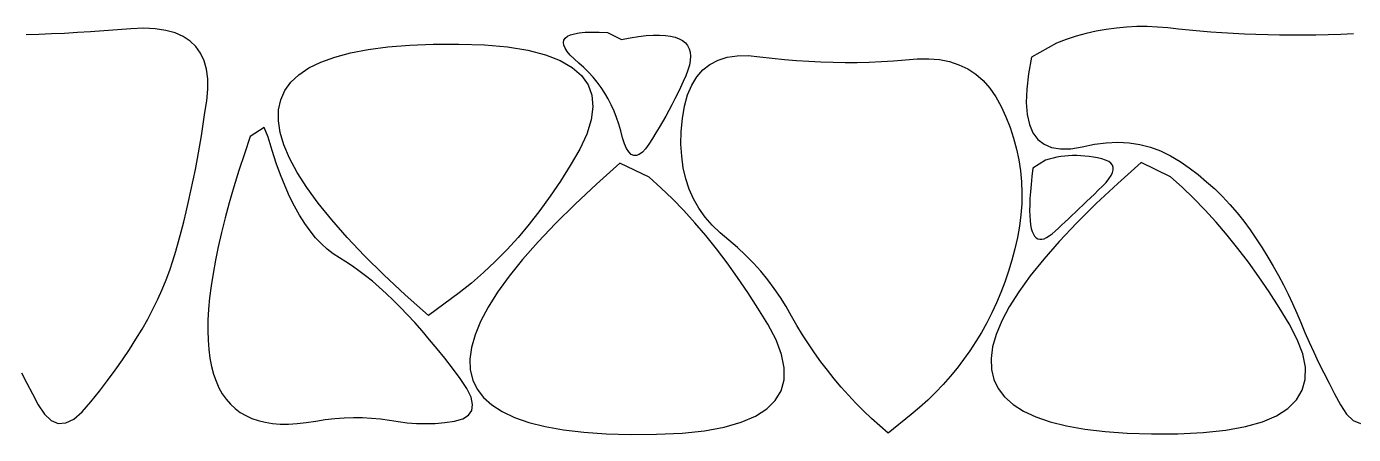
# Model space of a CAD drawing. Header units: metres. Extents: x -220 to 294, y -29 to 18.
# Drawn here: x 9.4497 to 9.9337, y -8.45 to -8.3014 of the extents above; entities that cross this region are included whole.
import ezdxf

# ---------------------------------------------------------------- set-up
doc = ezdxf.new("R2010")
doc.units = ezdxf.units.M
doc.header["$MEASUREMENT"] = 0
doc.layers.add('Tarama', color=7, linetype='Continuous')

msp = doc.modelspace()

# ---------------------------------------------------------------- linework, layer by layer
at = {"layer": 'Tarama', "color": 36, "linetype": 'Continuous', "lineweight": -3}
for points in [[(9.45413, -8.3043), (9.44954, -8.30444)], [(9.45878, -8.30412), (9.45413, -8.3043)], [(9.46347, -8.30391), (9.45878, -8.30412)], [(9.46823, -8.30364), (9.46347, -8.30391)], [(9.47304, -8.30334), (9.46823, -8.30364)], [(9.4779, -8.303), (9.47304, -8.30334)], [(9.48282, -8.30261), (9.4779, -8.303)], [(9.48777, -8.3022), (9.48282, -8.30261)], [(9.49242, -8.30204), (9.48777, -8.3022)], [(9.49665, -8.30225), (9.49242, -8.30204)], [(9.50046, -8.30283), (9.49665, -8.30225)], [(9.50385, -8.30376), (9.50046, -8.30283)], [(9.50681, -8.30505), (9.50385, -8.30376)], [(9.50936, -8.30671), (9.50681, -8.30505)], [(9.64569, -8.30637), (9.64618, -8.30562)], [(9.64618, -8.30562), (9.64698, -8.30498)], [(9.64698, -8.30498), (9.64811, -8.30445)], [(9.64811, -8.30445), (9.64956, -8.30403)], [(9.64956, -8.30403), (9.65132, -8.30372)], [(9.65132, -8.30372), (9.65341, -8.30353)], [(9.65341, -8.30353), (9.65581, -8.30344)], [(9.65581, -8.30344), (9.65853, -8.30347)], [(9.65853, -8.30347), (9.66157, -8.30361)], [(9.66157, -8.30361), (9.6667, -8.30614)], [(9.6667, -8.30614), (9.66992, -8.30552)], [(9.66992, -8.30552), (9.67292, -8.30506)], [(9.67292, -8.30506), (9.6757, -8.30474)], [(9.6757, -8.30474), (9.67827, -8.30456)], [(9.67827, -8.30456), (9.68061, -8.30453)], [(9.68061, -8.30453), (9.68273, -8.30465)], [(9.68273, -8.30465), (9.68462, -8.30491)], [(9.68462, -8.30491), (9.6863, -8.30531)], [(9.6863, -8.30531), (9.68776, -8.30586)], [(9.68776, -8.30586), (9.68899, -8.30656)], [(9.83256, -8.30497), (9.82894, -8.30614)], [(9.8362, -8.30397), (9.83256, -8.30497)], [(9.83986, -8.30314), (9.8362, -8.30397)], [(9.84354, -8.30247), (9.83986, -8.30314)], [(9.84724, -8.30196), (9.84354, -8.30247)], [(9.85096, -8.30162), (9.84724, -8.30196)], [(9.8547, -8.30145), (9.85096, -8.30162)], [(9.85846, -8.30144), (9.8547, -8.30145)], [(9.86224, -8.30159), (9.85846, -8.30144)], [(9.86604, -8.30191), (9.86224, -8.30159)], [(9.86987, -8.30235), (9.86604, -8.30191)], [(9.87374, -8.30276), (9.86987, -8.30235)], [(9.87768, -8.30313), (9.87374, -8.30276)], [(9.88166, -8.30346), (9.87768, -8.30313)], [(9.8857, -8.30375), (9.88166, -8.30346)], [(9.8898, -8.304), (9.8857, -8.30375)], [(9.89395, -8.3042), (9.8898, -8.304)], [(9.89816, -8.30436), (9.89395, -8.3042)], [(9.90242, -8.30448), (9.89816, -8.30436)], [(9.90673, -8.30455), (9.90242, -8.30448)], [(9.9111, -8.30459), (9.90673, -8.30455)], [(9.91553, -8.30458), (9.9111, -8.30459)], [(9.92001, -8.30453), (9.91553, -8.30458)], [(9.92454, -8.30444), (9.92001, -8.30453)], [(9.92913, -8.3043), (9.92454, -8.30444)], [(9.93378, -8.30412), (9.92913, -8.3043)], [(9.51148, -8.30873), (9.50936, -8.30671)], [(9.51319, -8.31111), (9.51148, -8.30873)], [(9.56785, -8.31099), (9.57434, -8.30975)], [(9.57434, -8.30975), (9.58153, -8.30881)], [(9.58153, -8.30881), (9.58944, -8.30817)], [(9.58944, -8.30817), (9.59806, -8.30783)], [(9.59806, -8.30783), (9.60739, -8.3078)], [(9.60739, -8.3078), (9.61677, -8.30812)], [(9.61677, -8.30812), (9.62516, -8.30887)], [(9.62516, -8.30887), (9.63255, -8.31007)], [(9.63255, -8.31007), (9.63894, -8.3117)], [(9.64551, -8.30723), (9.64569, -8.30637)], [(9.64566, -8.30821), (9.64551, -8.30723)], [(9.64613, -8.30929), (9.64566, -8.30821)], [(9.64692, -8.31049), (9.64613, -8.30929)], [(9.64802, -8.3118), (9.64692, -8.31049)], [(9.68899, -8.30656), (9.69001, -8.3074)], [(9.69001, -8.3074), (9.6908, -8.30838)], [(9.6908, -8.30838), (9.69138, -8.30951)], [(9.69138, -8.30951), (9.69173, -8.31079)], [(9.69173, -8.31079), (9.69186, -8.31221)], [(9.82533, -8.30746), (9.81627, -8.31253)], [(9.82894, -8.30614), (9.82533, -8.30746)], [(9.51447, -8.31386), (9.51319, -8.31111)], [(9.51533, -8.31696), (9.51447, -8.31386)], [(9.55268, -8.31652), (9.55702, -8.31438)], [(9.55702, -8.31438), (9.56208, -8.31253)], [(9.56208, -8.31253), (9.56785, -8.31099)], [(9.63894, -8.3117), (9.64433, -8.31378)], [(9.64433, -8.31378), (9.64873, -8.31629)], [(9.64945, -8.31322), (9.64802, -8.3118)], [(9.65119, -8.31475), (9.64945, -8.31322)], [(9.65301, -8.31637), (9.65119, -8.31475)], [(9.69146, -8.31548), (9.69093, -8.31734)], [(9.69177, -8.31377), (9.69146, -8.31548)], [(9.69186, -8.31221), (9.69177, -8.31377)], [(9.69641, -8.31724), (9.69898, -8.3152)], [(9.69898, -8.3152), (9.70191, -8.31365)], [(9.70191, -8.31365), (9.7052, -8.31261)], [(9.7052, -8.31261), (9.70885, -8.31206)], [(9.70885, -8.31206), (9.71286, -8.31202)], [(9.71286, -8.31202), (9.71722, -8.31245)], [(9.71722, -8.31245), (9.72168, -8.31298)], [(9.72168, -8.31298), (9.72613, -8.31343)], [(9.72613, -8.31343), (9.73057, -8.31379)], [(9.73057, -8.31379), (9.73501, -8.31409)], [(9.73501, -8.31409), (9.73944, -8.3143)], [(9.73944, -8.3143), (9.74387, -8.31444)], [(9.74387, -8.31444), (9.74828, -8.31449)], [(9.74828, -8.31449), (9.75269, -8.31447)], [(9.75269, -8.31447), (9.7571, -8.31438)], [(9.7571, -8.31438), (9.76149, -8.3142)], [(9.76149, -8.3142), (9.76588, -8.31395)], [(9.76588, -8.31395), (9.77026, -8.31361)], [(9.77026, -8.31361), (9.77462, -8.31323)], [(9.77462, -8.31323), (9.77879, -8.31315)], [(9.77879, -8.31315), (9.78271, -8.31347)], [(9.78271, -8.31347), (9.78639, -8.31419)], [(9.78639, -8.31419), (9.78981, -8.31532)], [(9.78981, -8.31532), (9.793, -8.31685)], [(9.81627, -8.31253), (9.81515, -8.31869)], [(9.51577, -8.32043), (9.51533, -8.31696)], [(9.51579, -8.32426), (9.51577, -8.32043)], [(9.54613, -8.32172), (9.54905, -8.31897)], [(9.54905, -8.31897), (9.55268, -8.31652)], [(9.64873, -8.31629), (9.65212, -8.31924)], [(9.65212, -8.31924), (9.65451, -8.32263)], [(9.65473, -8.31808), (9.65301, -8.31637)], [(9.65635, -8.31986), (9.65473, -8.31808)], [(9.65787, -8.32172), (9.65635, -8.31986)], [(9.69017, -8.31934), (9.68923, -8.32146)], [(9.69093, -8.31734), (9.69017, -8.31934)], [(9.69234, -8.32281), (9.69419, -8.31978)], [(9.69419, -8.31978), (9.69641, -8.31724)], [(9.793, -8.31685), (9.79594, -8.31878)], [(9.79594, -8.31878), (9.79863, -8.32111)], [(9.81515, -8.31869), (9.81451, -8.32423)], [(9.51539, -8.32845), (9.51579, -8.32426)], [(9.54242, -8.32812), (9.54392, -8.32477)], [(9.54392, -8.32477), (9.54613, -8.32172)], [(9.65451, -8.32263), (9.6559, -8.32646)], [(9.65929, -8.32366), (9.65787, -8.32172)], [(9.66061, -8.32568), (9.65929, -8.32366)], [(9.68824, -8.32358), (9.68722, -8.3257)], [(9.68923, -8.32146), (9.68824, -8.32358)], [(9.69084, -8.32635), (9.69234, -8.32281)], [(9.79863, -8.32111), (9.80108, -8.32385)], [(9.80108, -8.32385), (9.80328, -8.32699)], [(9.81451, -8.32423), (9.81435, -8.32914)], [(9.51477, -8.33277), (9.51539, -8.32845)], [(9.54164, -8.33178), (9.54242, -8.32812)], [(9.6559, -8.32646), (9.65629, -8.33072)], [(9.66184, -8.32778), (9.66061, -8.32568)], [(9.66296, -8.32996), (9.66184, -8.32778)], [(9.66398, -8.33221), (9.66296, -8.32996)], [(9.68509, -8.3299), (9.68398, -8.33198)], [(9.68617, -8.3278), (9.68509, -8.3299)], [(9.68722, -8.3257), (9.68617, -8.3278)], [(9.68971, -8.33038), (9.69084, -8.32635)], [(9.80328, -8.32699), (9.80523, -8.33054)], [(9.81435, -8.32914), (9.81468, -8.33343)], [(9.51413, -8.33703), (9.51477, -8.33277)], [(9.54157, -8.33573), (9.54164, -8.33178)], [(9.65629, -8.33072), (9.65568, -8.33543)], [(9.66491, -8.33455), (9.66398, -8.33221)], [(9.66573, -8.33696), (9.66491, -8.33455)], [(9.68285, -8.33405), (9.68168, -8.33611)], [(9.68398, -8.33198), (9.68285, -8.33405)], [(9.68851, -8.33969), (9.68893, -8.33491)], [(9.68893, -8.33491), (9.68971, -8.33038)], [(9.80523, -8.33054), (9.80695, -8.33437)], [(9.80695, -8.33437), (9.80845, -8.33824)], [(9.81468, -8.33343), (9.8155, -8.33709)], [(9.51346, -8.34123), (9.51413, -8.33703)], [(9.53632, -8.33821), (9.53129, -8.34146)], [(9.53778, -8.34173), (9.53632, -8.33821)], [(9.54221, -8.33999), (9.54157, -8.33573)], [(9.65568, -8.33543), (9.65407, -8.34057)], [(9.66645, -8.33946), (9.66573, -8.33696)], [(9.6671, -8.34197), (9.66645, -8.33946)], [(9.68049, -8.33816), (9.67927, -8.3402)], [(9.68168, -8.33611), (9.68049, -8.33816)], [(9.68841, -8.34428), (9.68851, -8.33969)], [(9.80845, -8.33824), (9.80972, -8.34213)], [(9.8155, -8.33709), (9.8168, -8.34012)], [(9.51276, -8.34537), (9.51346, -8.34123)], [(9.53129, -8.34146), (9.52913, -8.34779)], [(9.53923, -8.34657), (9.53778, -8.34173)], [(9.54356, -8.34455), (9.54221, -8.33999)], [(9.54563, -8.34941), (9.54356, -8.34455)], [(9.65407, -8.34057), (9.65146, -8.34615)], [(9.66778, -8.34411), (9.6671, -8.34197)], [(9.66853, -8.34583), (9.66778, -8.34411)], [(9.67673, -8.34424), (9.67549, -8.34592)], [(9.67801, -8.34223), (9.67673, -8.34424)], [(9.67927, -8.3402), (9.67801, -8.34223)], [(9.68866, -8.34867), (9.68841, -8.34428)], [(9.80972, -8.34213), (9.81077, -8.34604)], [(9.8168, -8.34012), (9.81859, -8.34253)], [(9.81859, -8.34253), (9.82086, -8.34431)], [(9.82086, -8.34431), (9.82362, -8.34547)], [(9.8348, -8.3452), (9.83924, -8.34428)], [(9.83924, -8.34428), (9.84356, -8.34374)], [(9.84356, -8.34374), (9.84776, -8.34359)], [(9.84776, -8.34359), (9.85184, -8.3438)], [(9.85184, -8.3438), (9.8558, -8.3444)], [(9.8558, -8.3444), (9.85964, -8.34538)], [(9.51127, -8.35345), (9.51203, -8.34944)], [(9.51203, -8.34944), (9.51276, -8.34537)], [(9.52913, -8.34779), (9.52714, -8.35392)], [(9.54074, -8.35115), (9.53923, -8.34657)], [(9.54841, -8.35457), (9.54563, -8.34941)], [(9.65146, -8.34615), (9.64802, -8.35205)], [(9.66934, -8.34712), (9.66853, -8.34583)], [(9.67021, -8.34798), (9.66934, -8.34712)], [(9.67115, -8.34842), (9.67021, -8.34798)], [(9.67214, -8.34844), (9.67115, -8.34842)], [(9.6732, -8.34802), (9.67214, -8.34844)], [(9.67432, -8.34719), (9.6732, -8.34802)], [(9.67549, -8.34592), (9.67432, -8.34719)], [(9.68924, -8.35286), (9.68866, -8.34867)], [(9.81077, -8.34604), (9.8116, -8.34999)], [(9.82413, -8.34936), (9.82275, -8.34972)], [(9.82362, -8.34547), (9.82686, -8.34601)], [(9.82553, -8.34906), (9.82413, -8.34936)], [(9.82695, -8.34882), (9.82553, -8.34906)], [(9.82686, -8.34601), (9.83058, -8.34591)], [(9.82838, -8.34864), (9.82695, -8.34882)], [(9.82982, -8.34852), (9.82838, -8.34864)], [(9.83128, -8.34845), (9.82982, -8.34852)], [(9.83058, -8.34591), (9.8348, -8.3452)], [(9.83276, -8.34844), (9.83128, -8.34845)], [(9.83425, -8.34849), (9.83276, -8.34844)], [(9.83576, -8.3486), (9.83425, -8.34849)], [(9.83729, -8.34877), (9.83576, -8.3486)], [(9.83883, -8.34899), (9.83729, -8.34877)], [(9.84039, -8.34927), (9.83883, -8.34899)], [(9.84195, -8.34962), (9.84039, -8.34927)], [(9.85964, -8.34538), (9.86336, -8.34674)], [(9.86336, -8.34674), (9.86696, -8.34847)], [(9.86696, -8.34847), (9.87044, -8.35058)], [(9.51048, -8.3574), (9.51127, -8.35345)], [(9.52714, -8.35392), (9.52531, -8.35986)], [(9.54232, -8.35547), (9.54074, -8.35115)], [(9.64802, -8.35205), (9.6444, -8.35776)], [(9.66615, -8.35114), (9.6576, -8.35879)], [(9.6768, -8.3563), (9.66615, -8.35114)], [(9.69015, -8.35685), (9.68924, -8.35286)], [(9.8116, -8.34999), (9.81221, -8.35395)], [(9.81221, -8.35395), (9.81259, -8.35794)], [(9.81679, -8.35305), (9.81641, -8.3561)], [(9.82139, -8.35013), (9.81679, -8.35305)], [(9.82275, -8.34972), (9.82139, -8.35013)], [(9.84332, -8.35004), (9.84195, -8.34962)], [(9.84442, -8.35057), (9.84332, -8.35004)], [(9.84525, -8.35119), (9.84442, -8.35057)], [(9.84581, -8.3519), (9.84525, -8.35119)], [(9.84609, -8.35271), (9.84581, -8.3519)], [(9.84585, -8.35462), (9.84611, -8.35362)], [(9.84611, -8.35362), (9.84609, -8.35271)], [(9.85627, -8.35095), (9.84772, -8.3586)], [(9.86692, -8.35611), (9.85627, -8.35095)], [(9.87044, -8.35058), (9.87379, -8.35292)], [(9.87379, -8.35292), (9.87702, -8.35537)], [(9.50966, -8.36128), (9.51048, -8.3574)], [(9.54396, -8.35953), (9.54232, -8.35547)], [(9.5519, -8.36003), (9.54841, -8.35457)], [(9.6444, -8.35776), (9.64069, -8.36324)], [(9.6576, -8.35879), (9.64977, -8.36612)], [(9.68107, -8.36014), (9.6768, -8.3563)], [(9.6914, -8.36064), (9.69015, -8.35685)], [(9.81259, -8.35794), (9.81275, -8.36195)], [(9.8161, -8.35896), (9.81586, -8.36162)], [(9.81641, -8.3561), (9.8161, -8.35896)], [(9.84772, -8.3586), (9.83989, -8.36593)], [(9.84212, -8.3596), (9.84346, -8.35821)], [(9.84346, -8.35821), (9.84453, -8.35692)], [(9.84453, -8.35692), (9.84533, -8.35572)], [(9.84533, -8.35572), (9.84585, -8.35462)], [(9.87118, -8.35995), (9.86692, -8.35611)], [(9.87702, -8.35537), (9.88012, -8.35793)], [(9.88012, -8.35793), (9.88309, -8.3606)], [(9.50881, -8.3651), (9.50966, -8.36128)], [(9.52531, -8.35986), (9.52364, -8.3656)], [(9.54566, -8.36332), (9.54396, -8.35953)], [(9.54743, -8.36686), (9.54566, -8.36332)], [(9.5561, -8.3658), (9.5519, -8.36003)], [(9.64069, -8.36324), (9.63688, -8.36847)], [(9.68527, -8.36419), (9.68107, -8.36014)], [(9.69299, -8.36424), (9.6914, -8.36064)], [(9.81275, -8.36195), (9.8127, -8.36599)], [(9.8157, -8.3641), (9.8156, -8.36639)], [(9.81586, -8.36162), (9.8157, -8.3641)], [(9.83636, -8.36514), (9.83776, -8.3638)], [(9.83776, -8.3638), (9.83919, -8.36243)], [(9.83919, -8.36243), (9.84064, -8.36103)], [(9.84064, -8.36103), (9.84212, -8.3596)], [(9.87538, -8.364), (9.87118, -8.35995)], [(9.87952, -8.36825), (9.87538, -8.364)], [(9.88309, -8.3606), (9.88594, -8.36337)], [(9.88594, -8.36337), (9.88866, -8.36625)], [(9.50702, -8.37256), (9.50793, -8.36886)], [(9.50793, -8.36886), (9.50881, -8.3651)], [(9.52364, -8.3656), (9.52213, -8.37114)], [(9.54926, -8.37013), (9.54743, -8.36686)], [(9.56102, -8.37186), (9.5561, -8.3658)], [(9.63688, -8.36847), (9.63297, -8.37347)], [(9.64977, -8.36612), (9.64267, -8.37315)], [(9.6894, -8.36844), (9.68527, -8.36419)], [(9.69347, -8.3729), (9.6894, -8.36844)], [(9.69491, -8.36763), (9.69299, -8.36424)], [(9.69717, -8.37082), (9.69491, -8.36763)], [(9.8127, -8.36599), (9.81242, -8.37006)], [(9.8156, -8.36639), (9.81558, -8.36848)], [(9.81558, -8.36848), (9.81563, -8.37038)], [(9.83231, -8.36901), (9.83363, -8.36775)], [(9.83989, -8.36593), (9.83279, -8.37296)], [(9.83363, -8.36775), (9.83498, -8.36646)], [(9.83498, -8.36646), (9.83636, -8.36514)], [(9.88359, -8.37271), (9.87952, -8.36825)], [(9.88866, -8.36625), (9.89125, -8.36923)], [(9.50608, -8.37619), (9.50702, -8.37256)], [(9.52213, -8.37114), (9.52078, -8.37648)], [(9.55116, -8.37314), (9.54926, -8.37013)], [(9.55312, -8.37588), (9.55116, -8.37314)], [(9.56664, -8.37823), (9.56102, -8.37186)], [(9.63297, -8.37347), (9.62897, -8.37822)], [(9.64267, -8.37315), (9.63629, -8.37987)], [(9.69747, -8.37756), (9.69347, -8.3729)], [(9.69976, -8.37381), (9.69717, -8.37082)], [(9.81242, -8.37006), (9.81191, -8.37415)], [(9.81563, -8.37038), (9.81575, -8.3721)], [(9.81575, -8.3721), (9.81594, -8.37362)], [(9.81594, -8.37362), (9.8162, -8.37495)], [(9.82607, -8.37489), (9.82727, -8.37377)], [(9.83279, -8.37296), (9.82641, -8.37968)], [(9.82727, -8.37377), (9.82849, -8.37262)], [(9.82849, -8.37262), (9.82974, -8.37144)], [(9.82974, -8.37144), (9.83101, -8.37024)], [(9.83101, -8.37024), (9.83231, -8.36901)], [(9.88759, -8.37737), (9.88359, -8.37271)], [(9.89125, -8.36923), (9.89371, -8.37232)], [(9.89371, -8.37232), (9.89605, -8.37552)], [(9.50511, -8.37976), (9.50608, -8.37619)], [(9.52078, -8.37648), (9.51959, -8.38163)], [(9.55514, -8.37837), (9.55312, -8.37588)], [(9.55723, -8.38059), (9.55514, -8.37837)], [(9.57298, -8.3849), (9.56664, -8.37823)], [(9.62897, -8.37822), (9.62486, -8.38274)], [(9.70141, -8.38243), (9.69747, -8.37756)], [(9.70269, -8.37661), (9.69976, -8.37381)], [(9.70589, -8.37924), (9.70269, -8.37661)], [(9.81119, -8.37826), (9.81024, -8.3824)], [(9.81191, -8.37415), (9.81119, -8.37826)], [(9.8162, -8.37495), (9.81653, -8.37608)], [(9.81653, -8.37608), (9.81694, -8.37703)], [(9.81694, -8.37703), (9.81741, -8.37779)], [(9.81741, -8.37779), (9.81796, -8.37835)], [(9.81796, -8.37835), (9.81858, -8.37873)], [(9.82086, -8.3787), (9.82176, -8.37831)], [(9.82176, -8.37831), (9.82274, -8.37772)], [(9.82274, -8.37772), (9.82378, -8.37695)], [(9.82378, -8.37695), (9.8249, -8.37599)], [(9.8249, -8.37599), (9.82607, -8.37489)], [(9.89153, -8.38224), (9.88759, -8.37737)], [(9.89605, -8.37552), (9.89828, -8.3788)], [(9.50307, -8.38672), (9.50411, -8.38327)], [(9.50411, -8.38327), (9.50511, -8.37976)], [(9.51959, -8.38163), (9.51857, -8.38658)], [(9.55938, -8.38255), (9.55723, -8.38059)], [(9.56159, -8.38425), (9.55938, -8.38255)], [(9.62486, -8.38274), (9.62066, -8.38701)], [(9.63629, -8.37987), (9.63064, -8.38629)], [(9.70528, -8.3875), (9.70141, -8.38243)], [(9.70902, -8.38193), (9.70589, -8.37924)], [(9.71199, -8.38471), (9.70902, -8.38193)], [(9.81024, -8.3824), (9.80912, -8.38651)], [(9.81858, -8.37873), (9.81927, -8.37891)], [(9.81927, -8.37891), (9.82003, -8.3789)], [(9.82003, -8.3789), (9.82086, -8.3787)], [(9.82641, -8.37968), (9.82076, -8.3861)], [(9.8954, -8.38731), (9.89153, -8.38224)], [(9.89828, -8.3788), (9.90042, -8.38209)], [(9.90042, -8.38209), (9.90248, -8.38541)], [(9.50192, -8.39018), (9.50307, -8.38672)], [(9.51857, -8.38658), (9.5177, -8.39133)], [(9.56387, -8.38568), (9.56159, -8.38425)], [(9.56619, -8.3871), (9.56387, -8.38568)], [(9.56855, -8.38865), (9.56619, -8.3871)], [(9.58004, -8.39187), (9.57298, -8.3849)], [(9.62066, -8.38701), (9.61636, -8.39105)], [(9.63064, -8.38629), (9.62572, -8.3924)], [(9.70908, -8.39278), (9.70528, -8.3875)], [(9.71482, -8.38759), (9.71199, -8.38471)], [(9.71751, -8.39057), (9.71482, -8.38759)], [(9.80912, -8.38651), (9.80788, -8.39054)], [(9.82076, -8.3861), (9.81583, -8.39221)], [(9.8992, -8.39259), (9.8954, -8.38731)], [(9.90248, -8.38541), (9.90445, -8.38875)], [(9.50061, -8.39367), (9.50192, -8.39018)], [(9.5177, -8.39133), (9.517, -8.39589)], [(9.57094, -8.39036), (9.56855, -8.38865)], [(9.57336, -8.39221), (9.57094, -8.39036)], [(9.57582, -8.39421), (9.57336, -8.39221)], [(9.5878, -8.39914), (9.58004, -8.39187)], [(9.61636, -8.39105), (9.61197, -8.39485)], [(9.62572, -8.3924), (9.62152, -8.39819)], [(9.71282, -8.39826), (9.70908, -8.39278)], [(9.72004, -8.39364), (9.71751, -8.39057)], [(9.80788, -8.39054), (9.80652, -8.39448)], [(9.81583, -8.39221), (9.81163, -8.398)], [(9.90294, -8.39808), (9.8992, -8.39259)], [(9.90445, -8.38875), (9.90634, -8.39212)], [(9.90634, -8.39212), (9.90814, -8.39551)], [(9.49754, -8.40075), (9.49915, -8.39719)], [(9.49915, -8.39719), (9.50061, -8.39367)], [(9.517, -8.39589), (9.51645, -8.40025)], [(9.57831, -8.39635), (9.57582, -8.39421)], [(9.58083, -8.39865), (9.57831, -8.39635)], [(9.61197, -8.39485), (9.60748, -8.39841)], [(9.72243, -8.39682), (9.72004, -8.39364)], [(9.72468, -8.40009), (9.72243, -8.39682)], [(9.80652, -8.39448), (9.80505, -8.39833)], [(9.81163, -8.398), (9.80816, -8.4035)], [(9.90814, -8.39551), (9.90986, -8.39892)], [(9.49578, -8.40434), (9.49754, -8.40075)], [(9.51645, -8.40025), (9.51607, -8.40441)], [(9.58339, -8.40109), (9.58083, -8.39865)], [(9.58598, -8.40368), (9.58339, -8.40109)], [(9.59628, -8.40672), (9.5878, -8.39914)], [(9.60748, -8.39841), (9.59628, -8.40672)], [(9.62152, -8.39819), (9.61804, -8.40369)], [(9.71649, -8.40395), (9.71282, -8.39826)], [(9.72678, -8.40345), (9.72468, -8.40009)], [(9.80346, -8.40209), (9.80176, -8.40575)], [(9.80505, -8.39833), (9.80346, -8.40209)], [(9.90661, -8.40376), (9.90294, -8.39808)], [(9.90986, -8.39892), (9.9115, -8.40235)], [(9.9115, -8.40235), (9.91305, -8.40581)], [(9.49387, -8.40796), (9.49578, -8.40434)], [(9.51607, -8.40441), (9.51585, -8.40837)], [(9.5886, -8.40641), (9.58598, -8.40368)], [(9.59126, -8.40929), (9.5886, -8.40641)], [(9.61804, -8.40369), (9.61529, -8.40887)], [(9.7201, -8.40985), (9.71649, -8.40395)], [(9.72874, -8.40691), (9.72678, -8.40345)], [(9.73071, -8.41035), (9.72874, -8.40691)], [(9.80176, -8.40575), (9.79994, -8.40933)], [(9.80816, -8.4035), (9.80541, -8.40868)], [(9.91021, -8.40966), (9.90661, -8.40376)], [(9.91305, -8.40581), (9.91451, -8.40929)], [(9.4896, -8.4153), (9.49181, -8.41162)], [(9.49181, -8.41162), (9.49387, -8.40796)], [(9.51585, -8.40837), (9.51579, -8.41214)], [(9.51579, -8.41214), (9.51589, -8.41571)], [(9.59395, -8.41232), (9.59126, -8.40929)], [(9.59667, -8.41549), (9.59395, -8.41232)], [(9.61529, -8.40887), (9.61327, -8.41375)], [(9.7231, -8.41559), (9.7201, -8.40985)], [(9.73277, -8.41373), (9.73071, -8.41035)], [(9.79994, -8.40933), (9.79801, -8.41282)], [(9.80541, -8.40868), (9.80338, -8.41356)], [(9.91322, -8.4154), (9.91021, -8.40966)], [(9.91451, -8.40929), (9.916, -8.41282)], [(9.48724, -8.41902), (9.4896, -8.4153)], [(9.51589, -8.41571), (9.51615, -8.41908)], [(9.59943, -8.41881), (9.59667, -8.41549)], [(9.61327, -8.41375), (9.61197, -8.41831)], [(9.72509, -8.42088), (9.7231, -8.41559)], [(9.73491, -8.41705), (9.73277, -8.41373)], [(9.73714, -8.42031), (9.73491, -8.41705)], [(9.79596, -8.41621), (9.7938, -8.41952)], [(9.79801, -8.41282), (9.79596, -8.41621)], [(9.80338, -8.41356), (9.80209, -8.41813)], [(9.9152, -8.42069), (9.91322, -8.4154)], [(9.916, -8.41282), (9.91758, -8.4164)], [(9.91758, -8.4164), (9.91925, -8.42005)], [(9.48472, -8.42277), (9.48724, -8.41902)], [(9.51615, -8.41908), (9.51657, -8.42226)], [(9.60223, -8.42228), (9.59943, -8.41881)], [(9.61197, -8.41831), (9.6114, -8.42258)], [(9.72605, -8.42574), (9.72509, -8.42088)], [(9.73945, -8.42351), (9.73714, -8.42031)], [(9.7938, -8.41952), (9.79152, -8.42274)], [(9.80209, -8.41813), (9.80151, -8.42239)], [(9.91617, -8.42555), (9.9152, -8.42069)], [(9.91925, -8.42005), (9.92101, -8.42376)], [(9.47925, -8.43036), (9.48206, -8.42655)], [(9.48206, -8.42655), (9.48472, -8.42277)], [(9.51657, -8.42226), (9.51715, -8.42523)], [(9.51715, -8.42523), (9.5179, -8.42802)], [(9.60505, -8.4259), (9.60223, -8.42228)], [(9.60791, -8.42966), (9.60505, -8.4259)], [(9.6114, -8.42258), (9.61155, -8.42653)], [(9.61155, -8.42653), (9.61243, -8.43018)], [(9.726, -8.43015), (9.72605, -8.42574)], [(9.74184, -8.42665), (9.73945, -8.42351)], [(9.74431, -8.42972), (9.74184, -8.42665)], [(9.78913, -8.42587), (9.78663, -8.4289)], [(9.79152, -8.42274), (9.78913, -8.42587)], [(9.80151, -8.42239), (9.80167, -8.42634)], [(9.80167, -8.42634), (9.80254, -8.42999)], [(9.91611, -8.42996), (9.91617, -8.42555)], [(9.92101, -8.42376), (9.92287, -8.42754)], [(9.44787, -8.42754), (9.44981, -8.43137)], [(9.44981, -8.43137), (9.45185, -8.43526)], [(9.47629, -8.43421), (9.47925, -8.43036)], [(9.5179, -8.42802), (9.5188, -8.4306)], [(9.5188, -8.4306), (9.51987, -8.43299)], [(9.61031, -8.43325), (9.60791, -8.42966)], [(9.61243, -8.43018), (9.61403, -8.43352)], [(9.72492, -8.43412), (9.726, -8.43015)], [(9.74687, -8.43274), (9.74431, -8.42972)], [(9.78401, -8.43185), (9.78127, -8.43471)], [(9.78663, -8.4289), (9.78401, -8.43185)], [(9.80254, -8.42999), (9.80415, -8.43333)], [(9.91503, -8.43393), (9.91611, -8.42996)], [(9.92287, -8.42754), (9.92481, -8.43137)], [(9.92481, -8.43137), (9.92685, -8.43526)], [(9.45185, -8.43526), (9.45398, -8.43922)], [(9.47318, -8.43809), (9.47629, -8.43421)], [(9.51987, -8.43299), (9.52109, -8.43517)], [(9.52109, -8.43517), (9.52248, -8.43717)], [(9.61181, -8.43639), (9.61031, -8.43325)], [(9.61241, -8.43906), (9.61181, -8.43639)], [(9.61403, -8.43352), (9.61636, -8.43655)], [(9.61636, -8.43655), (9.61941, -8.43927)], [(9.72282, -8.43765), (9.72492, -8.43412)], [(9.74951, -8.43569), (9.74687, -8.43274)], [(9.75223, -8.43859), (9.74951, -8.43569)], [(9.78127, -8.43471), (9.77842, -8.43747)], [(9.80415, -8.43333), (9.80647, -8.43636)], [(9.80647, -8.43636), (9.80953, -8.43908)], [(9.91293, -8.43746), (9.91503, -8.43393)], [(9.92685, -8.43526), (9.92898, -8.43922)], [(9.45398, -8.43922), (9.45623, -8.44268)], [(9.46996, -8.44179), (9.47318, -8.43809)], [(9.52248, -8.43717), (9.52403, -8.43896)], [(9.52403, -8.43896), (9.52574, -8.44056)], [(9.52574, -8.44056), (9.52761, -8.44196)], [(9.61091, -8.44304), (9.61211, -8.44128)], [(9.61211, -8.44128), (9.61241, -8.43906)], [(9.61941, -8.43927), (9.62319, -8.44169)], [(9.71556, -8.44337), (9.7197, -8.44073)], [(9.7197, -8.44073), (9.72282, -8.43765)], [(9.75504, -8.44142), (9.75223, -8.43859)], [(9.75792, -8.44419), (9.75504, -8.44142)], [(9.77545, -8.44015), (9.77237, -8.44274)], [(9.77842, -8.43747), (9.77545, -8.44015)], [(9.80953, -8.43908), (9.81331, -8.4415)], [(9.81331, -8.4415), (9.81781, -8.44361)], [(9.90567, -8.44318), (9.90981, -8.44054)], [(9.90981, -8.44054), (9.91293, -8.43746)], [(9.92898, -8.43922), (9.93123, -8.44268)], [(9.45623, -8.44268), (9.45865, -8.44492)], [(9.45865, -8.44492), (9.46123, -8.44596)], [(9.46123, -8.44596), (9.46398, -8.44578)], [(9.46398, -8.44578), (9.46689, -8.44439)], [(9.46689, -8.44439), (9.46996, -8.44179)], [(9.52761, -8.44196), (9.52964, -8.44316)], [(9.52964, -8.44316), (9.53183, -8.44417)], [(9.53183, -8.44417), (9.53418, -8.44498)], [(9.53418, -8.44498), (9.5367, -8.44559)], [(9.5367, -8.44559), (9.53937, -8.446)], [(9.53937, -8.446), (9.54221, -8.44622)], [(9.54221, -8.44622), (9.5452, -8.44624)], [(9.5452, -8.44624), (9.54836, -8.44606)], [(9.54836, -8.44606), (9.55168, -8.44569)], [(9.55168, -8.44569), (9.55515, -8.44513)], [(9.55515, -8.44513), (9.55864, -8.44461)], [(9.55864, -8.44461), (9.5621, -8.44423)], [(9.5621, -8.44423), (9.56552, -8.44398)], [(9.56552, -8.44398), (9.5689, -8.44387)], [(9.5689, -8.44387), (9.57225, -8.44389)], [(9.57225, -8.44389), (9.57557, -8.44405)], [(9.57557, -8.44405), (9.57884, -8.44434)], [(9.57884, -8.44434), (9.58208, -8.44477)], [(9.58208, -8.44477), (9.58529, -8.44532)], [(9.58529, -8.44532), (9.58855, -8.44575)], [(9.58855, -8.44575), (9.59187, -8.446)], [(9.59187, -8.446), (9.59525, -8.44607)], [(9.59525, -8.44607), (9.59871, -8.44596)], [(9.59871, -8.44596), (9.60222, -8.44567)], [(9.60222, -8.44567), (9.60579, -8.44518)], [(9.60579, -8.44518), (9.6088, -8.44434)], [(9.6088, -8.44434), (9.61091, -8.44304)], [(9.62319, -8.44169), (9.6277, -8.4438)], [(9.6277, -8.4438), (9.63293, -8.4456)], [(9.63293, -8.4456), (9.63888, -8.4471)], [(9.70421, -8.44733), (9.71039, -8.44557)], [(9.71039, -8.44557), (9.71556, -8.44337)], [(9.76089, -8.4469), (9.75792, -8.44419)], [(9.77237, -8.44274), (9.76395, -8.44955)], [(9.81781, -8.44361), (9.82304, -8.44541)], [(9.82304, -8.44541), (9.829, -8.44691)], [(9.89433, -8.44714), (9.90051, -8.44538)], [(9.90051, -8.44538), (9.90567, -8.44318)], [(9.93123, -8.44268), (9.93365, -8.44492)], [(9.93365, -8.44492), (9.93623, -8.44596)], [(9.63888, -8.4471), (9.64557, -8.44828)], [(9.64557, -8.44828), (9.65297, -8.44916)], [(9.65297, -8.44916), (9.6611, -8.44974)], [(9.6611, -8.44974), (9.66996, -8.45)], [(9.66996, -8.45), (9.67953, -8.44996)], [(9.67953, -8.44996), (9.68878, -8.44952)], [(9.68878, -8.44952), (9.69701, -8.44865)], [(9.69701, -8.44865), (9.70421, -8.44733)], [(9.76395, -8.44955), (9.76089, -8.4469)], [(9.829, -8.44691), (9.83568, -8.44809)], [(9.83568, -8.44809), (9.84309, -8.44897)], [(9.84309, -8.44897), (9.85122, -8.44955)], [(9.85122, -8.44955), (9.86008, -8.44981)], [(9.86008, -8.44981), (9.86965, -8.44977)], [(9.86965, -8.44977), (9.8789, -8.44934)], [(9.8789, -8.44934), (9.88712, -8.44846)], [(9.88712, -8.44846), (9.89433, -8.44714)]]:
    msp.add_lwpolyline(points, dxfattribs=at)

doc.saveas('drawing.dxf')
